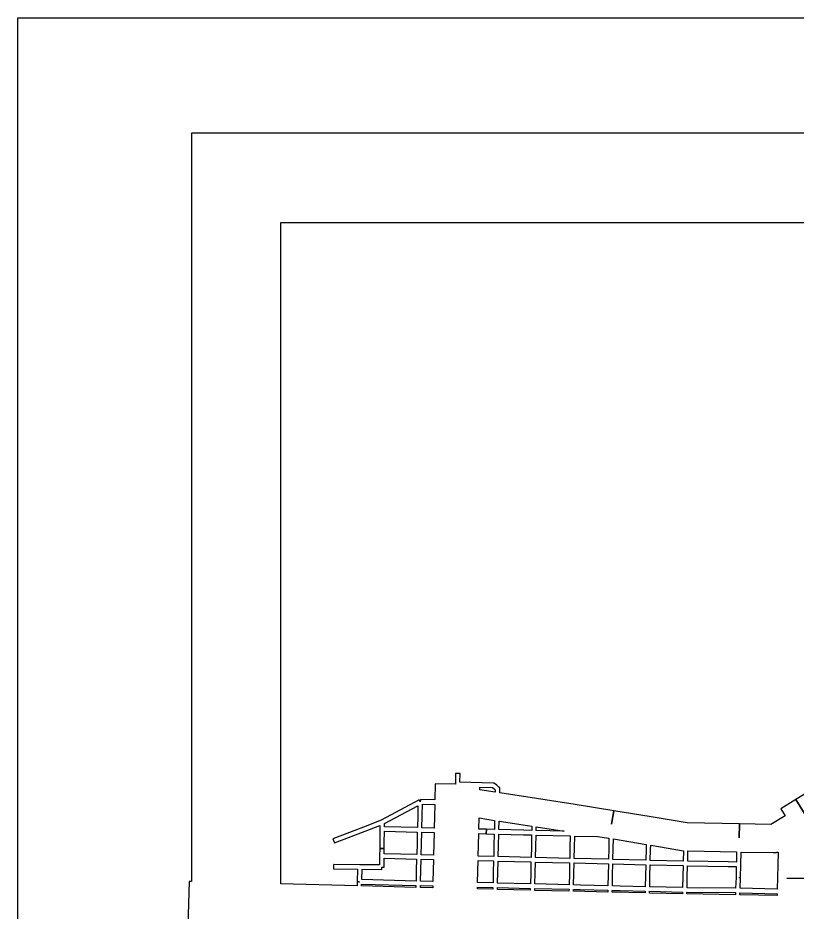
# Model space of a CAD drawing. Extents: x 0 to 1129, y 203 to 1017.
# Drawn here: x 0 to 196.5, y 791.9 to 1017.4 of the extents above; entities that cross this region are included whole.
import ezdxf

# ---------------------------------------------------------------- set-up
doc = ezdxf.new("R2010")
doc.units = 0
doc.layers.get('0').update_dxf_attribs({"linetype": 'CONTINUOUS'})

msp = doc.modelspace()

# ---------------------------------------------------------------- linework, layer by layer
at = {"color": 1}
for points in [[(0, 1017.411111), (1128.888889, 1017.411111), (1128.888889, 203.482222), (0, 203.482222), (0, 1017.411111)], [(43.7515, 988.370444), (43.7515, 799.613167), (43.18, 799.627278), (42.890722, 788.338378), (43.7515, 788.317154), (43.7515, 276.027377), (923.734511, 276.027377), (923.734511, 988.370377), (43.7515, 988.370444)], [(66.329278, 965.799722), (320.195222, 965.799722)], [(202.057282, 810.761182), (196.229393, 820.293237), (192.447616, 817.971959), (193.548282, 816.172793), (189.942893, 813.964404), (182.005393, 814.119626), (181.934838, 810.598904), (181.998338, 814.119626), (168.797393, 814.373626), (159.709838, 815.897626), (150.297727, 817.47807), (149.733282, 814.063182), (150.269504, 817.47807), (140.532838, 819.009126), (130.817338, 820.52607), (121.525171, 821.98657), (121.553393, 822.995515), (121.560438, 823.270682), (121.33466, 823.44707), (120.791382, 823.884515), (120.233993, 824.329015), (120.085826, 824.441904), (119.902382, 824.441904), (111.485104, 824.660626), (111.534493, 826.847848), (110.405604, 826.87607), (110.342104, 824.124404), (105.262104, 824.237293), (105.170382, 820.180348), (101.52266, 820.27207), (101.501504, 819.707626), (101.240449, 820.201515), (91.637838, 815.050959), (87.171671, 813.343515), (79.445838, 810.394293), (79.85506, 809.335959), (87.573838, 812.285182), (91.320338, 813.724515), (91.313294, 812.891959), (91.285071, 809.406515), (91.263916, 807.924848), (92.392805, 807.917804), (92.41396, 809.399471), (92.435116, 812.299304), (100.739504, 812.087637), (100.668949, 809.173693), (100.591338, 806.400859), (92.378671, 806.612526), (92.392782, 807.903693), (91.263893, 807.924848), (91.242738, 806.069237), (91.228627, 803.804404), (86.247111, 803.839444), (79.614889, 803.91), (79.607845, 802.781111), (85.668567, 802.724667), (85.5839, 799.556722), (86.148345, 799.535567), (86.1413, 799.528523), (85.583911, 799.542634), (85.555689, 798.526634), (66.3293, 799.027578), (66.329278, 965.799722)], [(116.536611, 823.411556), (119.683389, 823.333944), (120.085556, 823.002333), (120.410111, 822.741278), (120.396, 822.162722), (116.5225, 822.776556), (116.536611, 823.411556)], [(202.085493, 823.877459), (196.229382, 820.293237), (202.064326, 810.761182)], [(100.908556, 818.740778), (100.838, 816.137278), (100.767444, 813.209222), (92.448944, 813.427944), (92.455989, 814.204056), (100.908556, 818.740778)], [(102.051556, 819.128833), (105.141889, 819.051222), (105.064278, 816.017333), (104.993722, 813.103389), (101.896333, 813.181), (101.966889, 816.102), (102.051556, 819.128833)], [(116.353167, 815.657511), (120.226667, 815.043678), (120.177278, 812.7224), (118.1735, 812.778845), (118.138222, 811.649956), (120.149056, 811.593511), (120.0785, 808.686622), (120.000889, 805.920845), (116.106222, 806.012567), (116.176778, 808.7854), (116.254389, 811.699345), (118.138222, 811.649956), (118.166444, 812.778845), (116.282611, 812.828234), (116.353167, 815.657511)], [(121.3485, 814.867289), (129.624667, 813.569067), (129.596444, 812.496622), (127.592667, 812.546011), (121.299111, 812.694178), (121.3485, 814.867289)], [(101.868111, 812.059189), (104.9655, 811.981578), (104.887889, 809.067634), (104.824389, 806.2948), (101.719944, 806.372411), (101.797556, 809.138189), (101.868111, 812.059189)], [(130.753556, 813.392667), (137.787944, 812.292), (130.725333, 812.468389), (130.753556, 813.392667)], [(121.270889, 811.565278), (127.564444, 811.417111), (129.568222, 811.367722), (129.504722, 808.453778), (129.427111, 805.688), (121.129778, 805.892611), (121.207389, 808.665444), (121.270889, 811.565278)], [(130.697111, 811.3395), (139.326056, 811.120778), (139.248444, 808.213889), (139.192, 805.448111), (130.556, 805.659778), (130.633611, 808.425556), (130.697111, 811.3395)], [(140.454944, 811.092578), (146.212278, 810.972634), (149.076833, 810.521078), (149.013333, 807.981078), (148.956889, 805.2153), (140.320889, 805.419911), (140.377333, 808.185689), (140.454944, 811.092578)], [(150.198667, 810.337634), (158.481889, 808.947689), (158.453667, 807.7553), (158.383111, 804.982444), (150.085778, 805.187056), (150.142222, 807.959889), (150.198667, 810.337634)], [(159.610778, 808.764222), (167.872833, 807.374278), (167.809333, 804.749611), (159.512, 804.954222), (159.582556, 807.727056), (159.610778, 808.764222)], [(92.364278, 805.483389), (100.562833, 805.271722), (100.485222, 802.498889), (100.414667, 799.733111), (86.719833, 800.085889), (86.797444, 802.710556), (91.778667, 802.668222), (91.778667, 803.232667), (92.350167, 803.225622), (92.364278, 805.483389)], [(101.691722, 805.243511), (104.796167, 805.1659), (104.732667, 802.386011), (104.662111, 799.620234), (101.543556, 799.704889), (101.614111, 802.470667), (101.691722, 805.243511)], [(169.001722, 807.310789), (181.285444, 807.077956), (181.229, 804.495622), (179.168778, 804.537956), (168.938222, 804.728444), (169.001722, 807.310789)], [(182.414333, 807.0568), (190.514111, 806.901578), (190.514111, 806.908622), (190.591722, 806.908622), (190.612878, 806.908622), (190.626989, 806.908622), (190.648144, 806.908622), (190.662255, 806.908622), (190.7822, 806.908622), (190.852755, 806.915667), (190.866866, 806.915667), (190.902144, 806.915667), (190.909188, 806.915667), (191.078522, 806.929778), (191.120855, 806.929778), (191.14201, 806.943889), (191.184344, 806.943889), (191.205499, 806.943889), (191.212543, 806.943889), (191.240766, 806.950933), (191.318377, 806.957977), (191.353654, 806.965022), (191.431266, 806.979133), (191.445377, 806.986177), (191.466532, 806.986177), (191.50181, 806.993221), (191.607643, 807.014377), (191.678199, 807.028488), (191.69231, 807.035532), (191.720532, 807.035532), (191.649977, 803.754699), (191.579421, 800.53031), (191.515921, 797.665754), (182.132032, 797.919754), (182.259032, 800.565588), (181.807477, 800.586743), (182.259032, 800.579699), (182.343699, 803.909921), (182.414333, 807.0568)], [(116.078, 804.883689), (119.972667, 804.791967), (119.916222, 802.012078), (119.845667, 799.2463), (115.943944, 799.338023), (116.007444, 802.110856), (116.078, 804.883689)], [(121.101556, 804.763745), (129.398889, 804.559134), (129.335389, 801.7863), (129.271889, 799.020523), (120.974556, 799.218078), (121.038056, 801.990911), (121.101556, 804.763745)], [(130.527778, 804.530911), (139.163778, 804.319245), (139.100278, 801.553467), (139.036778, 798.780634), (130.400778, 798.9923), (130.464278, 801.758078), (130.527778, 804.530911)], [(140.292667, 804.291023), (148.928667, 804.086411), (148.865167, 801.320634), (148.801667, 798.540745), (141.880167, 798.717134), (140.165667, 798.752411), (140.229167, 801.5323), (140.292667, 804.291023)], [(150.057556, 804.058189), (158.354889, 803.853578), (158.291389, 801.0878), (158.227889, 798.314967), (151.941389, 798.470189), (149.930556, 798.512523), (149.994056, 801.292411), (150.057556, 804.058189)], [(159.483778, 803.825356), (167.781111, 803.620745), (167.717611, 800.862023), (167.717611, 800.854978), (167.654111, 798.075089), (159.356778, 798.286756), (159.420278, 801.052534), (159.483778, 803.825356)], [(168.91, 803.599556), (179.147611, 803.409056), (181.200778, 803.373778), (181.130222, 800.600944), (181.010278, 797.941), (168.783, 798.053889), (168.8465, 800.826722), (168.91, 803.599556)], [(198.684444, 803.035111), (204.103111, 802.908111), (204.046667, 800.248167), (203.976111, 797.376556), (202.078167, 797.425944), (198.5645, 797.503556), (198.628, 800.368111), (193.929, 800.481), (198.628, 800.382222), (198.684444, 803.035111)], [(86.691611, 798.957), (100.386444, 798.604222), (100.372333, 798.138556), (86.6775, 798.498389), (86.691611, 798.957)], [(101.515333, 798.576), (104.633889, 798.491333), (104.619778, 798.032722), (101.508278, 798.110333), (101.515333, 798.576)], [(115.915722, 798.209111), (119.817444, 798.117389), (119.803333, 797.651722), (115.908667, 797.7505), (115.915722, 798.209111)], [(120.946333, 798.089167), (129.243667, 797.891611), (129.236622, 797.411833), (120.932234, 797.6235), (120.946333, 798.089167)], [(130.372556, 797.863389), (139.008556, 797.651722), (138.994444, 797.179), (130.3655, 797.383611), (130.372556, 797.863389)], [(140.137444, 797.6235), (141.844889, 797.588222), (148.773444, 797.411833), (148.7664, 796.946167), (140.123345, 797.150778), (140.137444, 797.6235)], [(149.902333, 797.383611), (151.906111, 797.341278), (158.199667, 797.186056), (158.185556, 796.727444), (149.895278, 796.917944), (149.902333, 797.383611)], [(159.328556, 797.157833), (167.625889, 796.960278), (167.618845, 796.508722), (159.314456, 796.699222), (159.328556, 797.157833)], [(168.754778, 796.939111), (180.982056, 796.812111), (180.982056, 796.297056), (168.747722, 796.487556), (168.754778, 796.939111)], [(182.103889, 796.790944), (191.487778, 796.536944), (191.480734, 796.064222), (182.1039, 796.275889), (182.103889, 796.790944)]]:
    msp.add_lwpolyline(points, dxfattribs=at)

doc.saveas('drawing.dxf')
